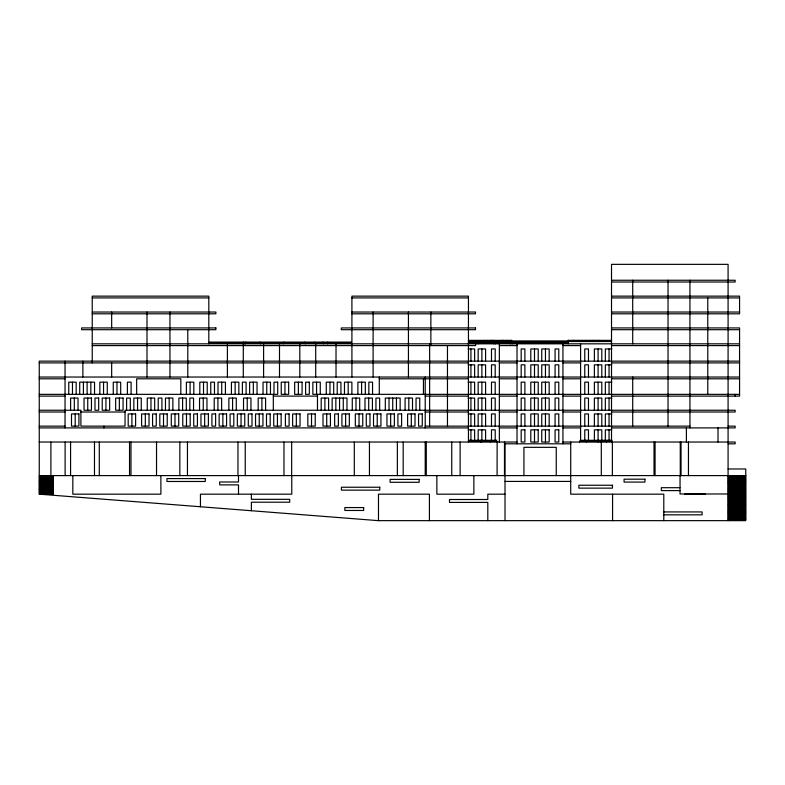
<?xml version="1.0" encoding="UTF-8"?>
<svg xmlns="http://www.w3.org/2000/svg" width="785" height="785" viewBox="0 0 785 785"><rect width="100%" height="100%" fill="white"/><g stroke="black" fill="none" stroke-linecap="round" stroke-linejoin="round"><path stroke-width="1.18" d="M611.515 280.245L735.153 280.245L735.153 282.011L611.515 282.011M611.515 296.141L739.568 296.141L739.568 313.804L611.515 313.804M92.237 297.908L208.81 297.908M351.915 297.908L468.449 297.908M611.515 297.908L739.568 297.908M92.237 312.037L215.875 312.037L215.875 313.804L92.237 313.804M351.876 312.037L475.514 312.037L475.514 313.804L351.915 313.804M611.515 312.037L739.568 312.037M611.515 327.934L739.568 327.934L739.568 396.111L611.515 396.111M611.515 329.7L739.568 329.7M468.449 340.935L611.515 340.935M468.449 341.514L512.222 341.514L512.222 343.83M611.515 341.514L567.545 341.514L567.545 342.093M568.203 342.093L511.898 342.093L511.898 341.514M512.222 342.672L568.203 342.672M208.81 343.251L351.915 343.251M468.449 343.251L510.593 343.251L510.593 343.83M512.222 343.251L568.203 343.251M92.237 343.83L739.568 343.83M92.237 345.596L475.514 345.596L475.514 343.83M499.358 345.596L517.021 345.596M562.943 345.596L580.606 345.596M611.515 345.596L739.568 345.596M468.135 348.952L474.631 348.952L474.631 361.139M611.829 348.952L605.333 348.952L605.333 361.139M739.568 361.139L39.25 361.139L39.25 494.177L378.478 520.651L745.75 520.651L745.75 468.979L728.087 468.979M39.25 362.905L468.449 362.905M499.358 362.905L517.021 362.905M562.943 362.905L580.606 362.905M611.515 362.905L739.568 362.905M468.135 364.848L474.631 364.848L474.631 377.036M611.829 364.848L605.333 364.848L605.333 377.036M39.25 377.036L739.568 377.036M39.25 378.802L65.037 378.802M379.292 378.802L468.449 378.802M499.358 378.802L517.021 378.802M562.943 378.802L580.606 378.802M611.515 378.802L739.568 378.802M468.135 382.158L474.631 382.158L474.631 394.345M611.829 382.158L605.333 382.158L605.333 394.345M39.25 394.345L273.317 394.345L273.317 410.241M739.568 394.345L312.852 394.345L312.852 382.158L320.27 382.158L320.27 394.345M39.25 396.111L65.037 396.111M273.317 396.111L317.474 396.111M425.215 396.111L468.449 396.111M499.358 396.111L517.021 396.111M562.943 396.111L580.606 396.111M468.135 398.054L474.631 398.054L474.631 410.241M611.829 398.054L605.333 398.054L605.333 410.241M39.25 410.241L80.894 410.241L80.894 426.137L125.05 426.137L125.05 410.241L735.153 410.241L735.153 412.007L611.515 412.007M39.25 412.007L65.037 412.007M80.894 412.007L125.05 412.007M425.215 412.007L468.449 412.007M499.358 412.007L517.021 412.007M562.943 412.007L580.606 412.007M468.135 413.95L474.631 413.95L474.631 426.137M611.829 413.95L605.333 413.95L605.333 426.137M39.25 426.137L65.037 426.137M425.215 426.137L689.937 426.137M728.087 426.137L735.153 426.137L735.153 427.903L611.515 427.903M39.25 427.903L468.449 427.903M499.358 427.903L517.021 427.903M562.943 427.903L580.606 427.903M468.135 429.846L474.631 429.846L474.631 440.817M611.829 429.846L605.333 429.846L605.333 440.297M468.468 440.297L496.562 440.297L496.562 441.455M612.064 440.297L580.076 440.297L580.076 441.455M468.449 441.455L496.748 441.455L496.748 442.034M612.457 441.455L579.497 441.455L579.497 442.034M39.25 442.034L517.021 442.034M562.943 442.034L735.153 442.034L735.153 443.8L728.087 443.8M504.48 443.8L570.793 443.8M39.25 475.592L745.75 475.592M728.087 475.926L745.75 475.926M39.25 476.799L53.38 476.799M728.087 477.084L745.75 477.084M39.25 477.957L53.38 477.957M728.087 478.251L745.75 478.251M39.25 479.115L53.38 479.115M728.087 479.409L745.75 479.409M39.25 480.273L53.38 480.273M728.087 480.567L745.75 480.567M39.25 481.431L53.38 481.431M505.01 481.421L570.715 481.421M728.087 481.725L745.75 481.725M728.087 482.382L745.75 482.382M39.25 482.589L53.38 482.589M728.087 483.55L745.75 483.55M39.25 483.746L53.38 483.746M728.087 484.708L745.75 484.708M39.25 484.904L53.38 484.904M728.087 485.866L745.75 485.866M39.25 486.062L53.38 486.062M728.087 487.024L745.75 487.024M39.25 487.23L53.38 487.23M679.898 487.701L661.353 487.701L661.353 490.605L679.898 490.605M728.087 488.182L745.75 488.182M39.25 488.388L53.38 488.388M728.087 489.34L745.75 489.34M39.25 489.546L53.38 489.546M728.087 490.497L745.75 490.497M39.25 490.703L53.38 490.703M728.087 491.655L745.75 491.655M39.25 491.861L53.38 491.861M728.087 492.813L745.75 492.813M39.25 493.019L53.38 493.019M745.75 493.981L680.045 493.981L680.045 475.592M39.25 494.177L53.38 494.177L53.38 475.592M505.01 494.177L487.809 494.177L487.809 499.505L449.491 499.505L449.491 502.41L487.809 502.41L487.809 520.651M684.648 494.177L705.499 494.177M728.087 495.149L745.75 495.149M728.087 496.306L745.75 496.306M728.087 497.474L745.75 497.474M728.087 498.632L745.75 498.632M728.087 499.79L745.75 499.79M728.087 500.948L745.75 500.948M728.087 502.106L745.75 502.106M728.087 503.263L745.75 503.263M728.087 504.421L745.75 504.421M728.087 505.579L745.75 505.579M728.087 506.737L745.75 506.737M728.087 507.905L745.75 507.905M728.087 509.063L745.75 509.063M728.087 510.221L745.75 510.221M728.087 511.378L745.75 511.378M663.796 511.928L702.114 511.928L702.114 514.823L663.796 514.823M728.087 512.536L745.75 512.536M728.087 513.694L745.75 513.694M728.087 514.852L745.75 514.852M728.087 516.01L745.75 516.01M728.087 517.168L745.75 517.168M728.087 518.336L745.75 518.336M728.087 519.493L745.75 519.493M735.153 394.345L735.153 396.111M728.087 520.651L728.087 264.349L611.515 264.349L611.515 442.034M718.02 427.903L718.02 442.034M707.776 297.908L707.776 394.345M689.937 280.245L689.937 427.903M688.455 442.034L688.455 475.592M686.404 427.903L686.404 442.034M681.046 442.034L681.046 475.592M680.261 442.034L680.261 475.592M668.035 280.245L668.035 426.137M663.796 520.651L663.796 494.177L570.715 494.177L570.715 442.034M655.063 442.034L655.063 475.592M654.023 442.034L654.023 475.592M632.71 280.245L632.71 343.83M632.71 377.036L632.71 426.137M612.575 494.177L612.575 520.651M612.369 442.034L612.369 475.592M610.936 341.514L610.936 340.356L568.124 340.356L568.203 343.83M610.936 440.297L610.936 441.455M609.042 348.952L609.042 361.139M609.042 364.848L609.042 377.036M609.042 382.158L609.042 394.345M609.042 398.054L609.042 410.241M609.042 413.95L609.042 426.137M609.042 429.846L609.042 440.297M606.884 440.297L606.884 441.455M606.305 441.455L606.305 442.034M601.801 361.139L601.801 348.952L594.382 348.952L594.382 361.139M601.801 377.036L601.801 364.848L594.382 364.848L594.382 377.036M601.801 394.345L601.801 382.158L594.382 382.158L594.382 394.345M601.801 410.241L601.801 398.054L594.382 398.054L594.382 410.241M601.801 426.137L601.801 413.95L594.382 413.95L594.382 426.137M601.801 440.297L601.801 429.846L594.382 429.846L594.382 440.297M601.3 442.034L601.3 475.592M599.495 340.356L599.495 341.514M598.769 440.297L598.769 441.455M598.19 441.455L598.19 442.034M598.091 348.952L598.091 361.139M598.091 364.848L598.091 377.036M598.091 382.158L598.091 394.345M598.091 398.054L598.091 410.241M598.091 413.95L598.091 426.137M598.091 429.846L598.091 440.297M597.159 340.356L597.159 341.514M594.785 340.356L594.785 341.514M592.538 340.356L592.538 341.514M590.153 340.356L590.153 341.514M588.475 361.139L588.475 348.952L584.766 348.952L584.766 361.139M588.475 377.036L588.475 364.848L584.766 364.848L584.766 377.036M588.475 394.345L588.475 382.158L584.766 382.158L584.766 394.345M588.475 410.241L588.475 398.054L584.766 398.054L584.766 410.241M588.475 426.137L588.475 413.95L584.766 413.95L584.766 426.137M588.475 440.297L588.475 429.846L584.766 429.846L584.766 440.297M586.454 441.455L586.454 442.034M586.159 340.356L586.159 341.514M585.875 440.297L585.875 441.455M580.606 343.83L580.606 440.856M578.614 340.356L578.614 341.514M573.923 340.356L573.923 341.514M573.335 340.356L573.335 341.514M568.782 340.356L568.782 341.514M562.943 343.83L562.943 443.8M558.783 361.139L558.783 348.952L555.073 348.952L555.073 361.139M558.783 377.036L558.783 364.848L555.073 364.848L555.073 377.036M558.783 394.345L558.783 382.158L555.073 382.158L555.073 394.345M558.783 410.241L558.783 398.054L555.073 398.054L555.073 410.241M558.783 426.137L558.783 413.95L555.073 413.95L555.073 426.137M556.261 475.592L556.261 447.332L523.938 447.332L523.938 475.592M549.166 361.139L549.166 348.952L541.748 348.952L541.748 361.139M549.166 377.036L549.166 364.848L541.748 364.848L541.748 377.036M549.166 394.345L549.166 382.158L541.748 382.158L541.748 394.345M549.166 410.241L549.166 398.054L541.748 398.054L541.748 410.241M549.166 426.137L549.166 413.95L541.748 413.95L541.748 426.137M545.457 348.952L545.457 361.139M545.457 364.848L545.457 377.036M545.457 382.158L545.457 394.345M545.457 398.054L545.457 410.241M545.457 413.95L545.457 426.137M545.457 429.846L545.457 442.034M538.216 361.139L538.216 348.952L530.797 348.952L530.797 361.139M538.216 377.036L538.216 364.848L530.797 364.848L530.797 377.036M538.216 394.345L538.216 382.158L530.797 382.158L530.797 394.345M538.216 410.241L538.216 398.054L530.797 398.054L530.797 410.241M538.216 426.137L538.216 413.95L530.797 413.95L530.797 426.137M534.506 348.952L534.506 361.139M534.506 364.848L534.506 377.036M534.506 382.158L534.506 394.345M534.506 398.054L534.506 410.241M534.506 413.95L534.506 426.137M534.506 429.846L534.506 442.034M524.89 361.139L524.89 348.952L521.181 348.952L521.181 361.139M524.89 377.036L524.89 364.848L521.181 364.848L521.181 377.036M524.89 394.345L524.89 382.158L521.181 382.158L521.181 394.345M524.89 410.241L524.89 398.054L521.181 398.054L521.181 410.241M524.89 426.137L524.89 413.95L521.181 413.95L521.181 426.137M517.021 343.83L517.021 443.8M511.643 341.514L511.643 340.356L469.028 340.356L469.028 341.514M511.32 340.356L511.32 341.514M510.014 343.251L510.014 342.093L469.028 342.093L469.028 343.251M507.424 340.356L507.424 341.514M505.01 443.231L505.01 520.651M504.48 442.034L504.48 475.592M503.528 340.356L503.528 341.514M501.88 340.356L501.88 341.514M499.358 343.83L499.358 442.034M497.14 441.455L497.082 475.592M496.169 440.238L496.169 441.455M496.11 342.093L496.11 343.251M495.531 343.251L495.531 343.83M495.198 361.139L495.198 348.952L491.488 348.952L491.488 361.139M495.198 377.036L495.198 364.848L491.488 364.848L491.488 377.036M495.198 394.345L495.198 382.158L491.488 382.158L491.488 394.345M495.198 410.241L495.198 398.054L491.488 398.054L491.488 410.241M495.198 426.137L495.198 413.95L491.488 413.95L491.488 426.137M495.198 440.817L495.198 429.846L491.488 429.846L491.488 440.817M493.912 343.251L493.912 343.83M493.333 342.093L493.333 343.251M492.941 340.356L492.941 341.514M491.94 340.356L491.94 341.514M490.949 440.238L490.949 441.455M490.37 441.455L490.37 442.034M490.203 340.356L490.203 341.514M487.387 340.356L487.387 341.514M485.581 361.139L485.581 348.952L478.163 348.952L478.163 361.139M485.581 377.036L485.581 364.848L478.163 364.848L478.163 377.036M485.581 394.345L485.581 382.158L478.163 382.158L478.163 394.345M485.581 410.241L485.581 398.054L478.163 398.054L478.163 410.241M485.581 426.137L485.581 413.95L478.163 413.95L478.163 426.137M485.581 440.817L485.581 429.846L478.163 429.846L478.163 440.817M484.414 340.356L484.414 341.514M481.872 348.952L481.872 361.139M481.872 364.848L481.872 377.036M481.872 382.158L481.872 394.345M481.872 398.054L481.872 410.241M481.872 413.95L481.872 426.137M481.872 429.846L481.872 440.817M481.038 441.455L481.038 442.034M480.459 440.297L480.459 441.455M478.84 342.093L478.84 343.251M478.261 343.251L478.261 343.83M475.985 343.251L475.985 343.83M475.406 342.093L475.406 343.251M473.865 475.592L473.865 494.177L436.852 494.177L436.852 475.592M470.921 348.952L470.921 361.139M470.921 364.848L470.921 377.036M470.921 382.158L470.921 394.345M470.921 398.054L470.921 410.241M470.921 413.95L470.921 426.137M470.921 429.846L470.921 440.817M469.028 440.297L469.028 441.455M468.449 442.034L468.449 296.141L351.915 296.141L351.915 377.036M460.128 442.034L460.128 475.592M451.748 442.034L451.748 475.592M447.47 345.596L447.47 426.137M430.867 312.037L430.867 345.596M429.63 343.83L429.63 426.137M429.415 520.651L429.415 494.177L378.478 494.177L378.478 520.651M426.284 442.034L426.284 475.592M425.215 377.036L425.215 427.903M425.215 442.034L425.215 475.592M423.449 378.802L423.449 394.345M419.749 410.241L419.749 398.054L416.04 398.054L416.04 410.241M412.508 410.241L412.508 398.054L405.089 398.054L405.089 410.241M411.32 413.95L411.32 426.137M408.799 398.054L408.799 410.241M408.435 312.037L408.435 377.036M403.186 442.034L403.186 475.592M400.144 410.241L400.144 398.054L385.307 398.054L385.307 410.241M397.357 442.034L397.357 475.592M396.435 398.054L396.435 410.241M392.726 398.054L392.726 410.241M390.655 413.95L390.655 426.137M389.017 398.054L389.017 410.241M379.655 410.241L379.655 398.054L375.946 398.054L375.946 410.241M379.292 377.036L379.292 394.345M377.232 413.95L377.232 426.137M373.111 312.037L373.111 377.036M372.551 394.345L372.551 382.158L368.842 382.158L368.842 394.345M372.414 410.241L372.414 398.054L364.996 398.054L364.996 410.241M369.441 442.034L369.441 475.592M368.705 398.054L368.705 410.241M365.31 394.345L365.31 382.158L357.891 382.158L357.891 394.345M361.6 382.158L361.6 394.345M359.697 410.241L359.697 398.054L352.279 398.054L352.279 410.241M359.039 413.95L359.039 426.137M355.988 398.054L355.988 410.241M354.31 442.034L354.31 475.592M351.886 394.345L351.886 382.158L344.468 382.158L344.468 394.345M351.337 343.251L351.337 342.093L209.389 342.093L209.389 343.251M348.177 382.158L348.177 394.345M346.98 410.241L346.98 398.054L332.143 398.054L332.143 410.241M345.616 413.95L345.616 426.137M343.271 398.054L343.271 410.241M340.935 394.345L340.935 382.158L337.226 382.158L337.226 394.345M339.562 398.054L339.562 410.241M336.019 343.83L336.019 377.036M335.852 398.054L335.852 410.241M333.694 394.345L333.694 382.158L326.275 382.158L326.275 394.345M329.985 382.158L329.985 394.345M328.611 410.241L328.611 398.054L321.193 398.054L321.193 410.241M327.796 342.093L327.796 343.251M327.217 343.251L327.217 343.83M326.717 413.95L326.717 426.137M324.902 398.054L324.902 410.241M323.548 343.251L323.548 343.83M322.969 342.093L322.969 343.251M317.474 394.345L317.474 410.241M316.561 382.158L316.561 394.345M315.707 343.83L315.707 377.036M315.285 343.251L315.285 343.83M314.707 342.093L314.707 343.251M311.527 413.95L311.527 426.137M305.326 343.251L305.326 343.83M304.747 342.093L304.747 343.251M299.811 343.83L299.811 377.036M298.369 382.158L298.369 394.345M296.337 413.95L296.337 426.137M291.765 475.592L291.765 494.177L200.44 494.177L200.44 506.757M291.657 442.034L291.657 475.592M284.945 382.158L284.945 394.345M283.885 342.093L283.885 343.251M283.974 442.034L283.974 475.592M283.307 343.251L283.307 343.83M279.499 343.83L279.499 377.036M277.439 413.95L277.439 426.137M270.462 394.345L270.462 382.158L263.044 382.158L263.044 394.345M266.753 382.158L266.753 394.345M265.605 410.241L265.605 398.054L258.186 398.054L258.186 410.241M263.603 343.83L263.603 377.036M261.896 398.054L261.896 410.241M260.483 343.251L260.483 343.83M259.904 342.093L259.904 343.251M259.246 413.95L259.246 426.137M257.038 394.345L257.038 382.158L249.62 382.158L249.62 394.345M253.329 382.158L253.329 394.345M251.377 494.177L251.377 499.319L289.694 499.319L289.694 502.214L251.377 502.214L251.377 510.731M250.945 410.241L250.945 398.054L243.527 398.054L243.527 410.241M247.236 398.054L247.236 410.241M246.088 394.345L246.088 382.158L242.379 382.158L242.379 394.345M245.99 342.093L245.99 343.251M245.411 343.251L245.411 343.83M245.244 442.034L245.244 475.592M244.253 343.251L244.253 343.83M243.674 342.093L243.674 343.251M243.291 343.83L243.291 377.036M241.054 413.95L241.054 426.137M238.846 394.345L238.846 382.158L231.428 382.158L231.428 394.345M238.503 475.592L238.503 481.99L219.692 481.99L219.692 484.885L238.503 484.885L238.503 494.177M237.973 442.034L237.973 475.592M236.285 410.241L236.285 398.054L228.867 398.054L228.867 410.241M235.137 382.158L235.137 394.345M232.576 398.054L232.576 410.241M227.395 343.83L227.395 377.036M225.423 394.345L225.423 382.158L218.004 382.158L218.004 394.345M222.862 413.95L222.862 426.137M221.713 382.158L221.713 394.345M221.625 410.241L221.625 398.054L214.207 398.054L214.207 410.241M217.916 398.054L217.916 410.241M214.472 394.345L214.472 382.158L210.763 382.158L210.763 394.345M208.81 343.83L208.81 296.141L92.237 296.141L92.237 362.905M207.23 394.345L207.23 382.158L199.812 382.158L199.812 394.345M206.965 410.241L206.965 398.054L199.547 398.054L199.547 410.241M204.669 413.95L204.669 426.137M203.521 382.158L203.521 394.345M203.256 398.054L203.256 410.241M193.807 394.345L193.807 382.158L186.388 382.158L186.388 394.345M193.542 410.241L193.542 398.054L189.833 398.054L189.833 410.241M190.098 382.158L190.098 394.345M187.792 329.7L187.792 377.036M187.448 442.034L187.448 475.592M186.477 413.95L186.477 426.137M186.3 410.241L186.3 398.054L178.882 398.054L178.882 410.241M182.591 398.054L182.591 410.241M180.815 394.345L180.815 378.802L136.659 378.802L136.659 394.345M179.844 442.034L179.844 475.592M174.996 413.95L174.996 426.137M172.877 410.241L172.877 398.054L165.458 398.054L165.458 410.241M169.952 312.037L169.952 377.036M169.167 398.054L169.167 410.241M163.515 413.95L163.515 426.137M161.926 410.241L161.926 398.054L158.217 398.054L158.217 410.241M160.886 475.592L160.886 494.177L72.828 494.177L72.828 475.592M156.529 442.034L156.529 475.592M154.684 410.241L154.684 398.054L147.266 398.054L147.266 410.241M150.975 398.054L150.975 410.241M146.991 312.037L146.991 377.036M145.323 413.95L145.323 426.137M141.261 410.241L141.261 398.054L133.843 398.054L133.843 410.241M137.552 398.054L137.552 410.241M131.9 413.95L131.9 426.137M131.105 394.345L131.105 382.158L127.396 382.158L127.396 394.345M130.977 442.034L130.977 475.592M130.31 410.241L130.31 398.054L126.601 398.054L126.601 410.241M129.535 442.034L129.535 475.592M120.684 394.345L120.684 382.158L113.266 382.158L113.266 394.345M119.359 398.054L119.359 410.241M116.975 382.158L116.975 394.345M111.666 312.037L111.666 327.934M111.666 362.905L111.666 377.036M107.26 394.345L107.26 382.158L99.842 382.158L99.842 394.345M105.936 398.054L105.936 410.241M103.895 426.137L103.895 427.903M103.551 382.158L103.551 394.345M99.293 442.034L99.293 475.592M94.543 394.345L94.543 382.158L79.707 382.158L79.707 394.345M94.475 442.034L94.475 475.592M90.834 382.158L90.834 394.345M87.743 398.054L87.743 410.241M87.125 382.158L87.125 394.345M83.416 382.158L83.416 394.345M82.876 361.139L82.876 377.036M78.029 410.241L78.029 398.054L70.611 398.054L70.611 410.241M76.174 394.345L76.174 382.158L68.756 382.158L68.756 394.345M75.203 413.95L75.203 426.137M74.32 398.054L74.32 410.241M72.465 382.158L72.465 394.345M70.572 442.034L70.572 475.592M65.037 361.139L65.037 427.903M65.116 442.034L65.116 475.592M50.907 442.034L50.907 475.592M215.875 327.934L81.64 327.934L81.64 329.7L215.875 329.7L215.875 327.934M475.514 327.934L341.318 327.934L341.318 329.7L475.514 329.7L475.514 327.934M277.704 382.158L273.994 382.158L273.994 394.345L277.704 394.345L277.704 382.158M288.654 382.158L281.236 382.158L281.236 394.345L288.654 394.345L288.654 382.158M302.078 382.158L294.66 382.158L294.66 394.345L302.078 394.345L302.078 382.158M309.319 382.158L305.61 382.158L305.61 394.345L309.319 394.345L309.319 382.158M91.453 398.054L84.034 398.054L84.034 410.241L91.453 410.241L91.453 398.054M98.694 398.054L94.985 398.054L94.985 410.241L98.694 410.241L98.694 398.054M109.645 398.054L102.227 398.054L102.227 410.241L109.645 410.241L109.645 398.054M123.068 398.054L115.65 398.054L115.65 410.241L123.068 410.241L123.068 398.054M78.912 413.95L71.494 413.95L71.494 426.137L78.912 426.137L78.912 413.95M135.609 413.95L128.19 413.95L128.19 426.137L135.609 426.137L135.609 413.95M149.032 413.95L141.614 413.95L141.614 426.137L149.032 426.137L149.032 413.95M156.274 413.95L152.565 413.95L152.565 426.137L156.274 426.137L156.274 413.95M167.225 413.95L159.806 413.95L159.806 426.137L167.225 426.137L167.225 413.95M178.705 413.95L171.287 413.95L171.287 426.137L178.705 426.137L178.705 413.95M190.186 413.95L182.768 413.95L182.768 426.137L190.186 426.137L190.186 413.95M197.427 413.95L193.718 413.95L193.718 426.137L197.427 426.137L197.427 413.95M208.378 413.95L200.96 413.95L200.96 426.137L208.378 426.137L208.378 413.95M215.62 413.95L211.911 413.95L211.911 426.137L215.62 426.137L215.62 413.95M226.571 413.95L219.152 413.95L219.152 426.137L226.571 426.137L226.571 413.95M233.812 413.95L230.103 413.95L230.103 426.137L233.812 426.137L233.812 413.95M244.763 413.95L237.345 413.95L237.345 426.137L244.763 426.137L244.763 413.95M252.005 413.95L248.295 413.95L248.295 426.137L252.005 426.137L252.005 413.95M262.955 413.95L255.537 413.95L255.537 426.137L262.955 426.137L262.955 413.95M270.197 413.95L266.488 413.95L266.488 426.137L270.197 426.137L270.197 413.95M281.148 413.95L273.729 413.95L273.729 426.137L281.148 426.137L281.148 413.95M289.096 413.95L285.387 413.95L285.387 426.137L289.096 426.137L289.096 413.95M300.047 413.95L292.628 413.95L292.628 426.137L300.047 426.137L300.047 413.95M315.236 413.95L307.818 413.95L307.818 426.137L315.236 426.137L315.236 413.95M330.426 413.95L323.008 413.95L323.008 426.137L330.426 426.137L330.426 413.95M338.374 413.95L334.665 413.95L334.665 426.137L338.374 426.137L338.374 413.95M349.325 413.95L341.907 413.95L341.907 426.137L349.325 426.137L349.325 413.95M362.748 413.95L355.33 413.95L355.33 426.137L362.748 426.137L362.748 413.95M369.99 413.95L366.281 413.95L366.281 426.137L369.99 426.137L369.99 413.95M380.941 413.95L373.523 413.95L373.523 426.137L380.941 426.137L380.941 413.95M394.364 413.95L386.946 413.95L386.946 426.137L394.364 426.137L394.364 413.95M401.606 413.95L397.897 413.95L397.897 426.137L401.606 426.137L401.606 413.95M415.029 413.95L407.611 413.95L407.611 426.137L415.029 426.137L415.029 413.95M422.271 413.95L418.562 413.95L418.562 426.137L422.271 426.137L422.271 413.95M524.89 429.846L521.181 429.846L521.181 442.034L524.89 442.034L524.89 429.846M538.216 429.846L530.797 429.846L530.797 442.034L538.216 442.034L538.216 429.846M549.166 429.846L541.748 429.846L541.748 442.034L549.166 442.034L549.166 429.846M558.783 429.846L555.073 429.846L555.073 442.034L558.783 442.034L558.783 429.846M205.277 478.585L166.96 478.585L166.96 481.48L205.277 481.48L205.277 478.585M644.936 479.184L624.075 479.184L624.075 482.078L644.936 482.078L644.936 479.184M419.151 479.39L390.106 479.39L390.106 482.284L419.151 482.284L419.151 479.39M612.467 485.248L578.859 485.248L578.859 488.142L612.467 488.142L612.467 485.248M379.763 487.24L341.446 487.24L341.446 490.134L379.763 490.134L379.763 487.24M363.661 507.571L344.86 507.571L344.86 510.466L363.661 510.466L363.661 507.571"/></g></svg>
